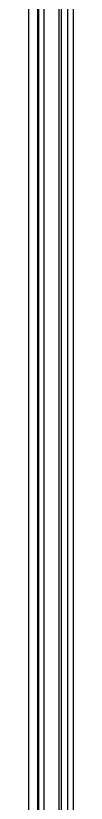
# Model space of a CAD drawing. Header units: inches. Extents: x 100535554 to 201081702, y 63708552 to 127420865.
# Drawn here: x 100541868 to 100541871.8, y 63710333.6 to 63710398.8 of the extents above; entities that cross this region are included whole.
import ezdxf

# ---------------------------------------------------------------- set-up
doc = ezdxf.new("R2010")
doc.units = ezdxf.units.IN
doc.header["$MEASUREMENT"] = 0

msp = doc.modelspace()

# ---------------------------------------------------------------- linework, layer by layer
at = {"color": 7, "linetype": 'Continuous', "lineweight": 25, "true_color": 0x000007}
for p, q in [((100541871.287, 63710211.576), (100541871.287, 63710612.388)), ((100541868.025, 63710610.059), (100541868.025, 63710212.042)), ((100541868.771, 63710610.059), (100541868.771, 63710212.042)), ((100541868.864, 63710610.059), (100541868.864, 63710212.042)), ((100541869.33, 63710212.042), (100541869.33, 63710610.059)), ((100541870.728, 63710610.059), (100541870.728, 63710213.999)), ((100541870.542, 63710601.019), (100541870.542, 63710224.25)), ((100541871.753, 63710224.25), (100541871.753, 63710601.019)), ((100541871.753, 63710223.691), (100541871.753, 63710400.567))]:
    msp.add_line(p, q, dxfattribs=at)

doc.saveas('drawing.dxf')
